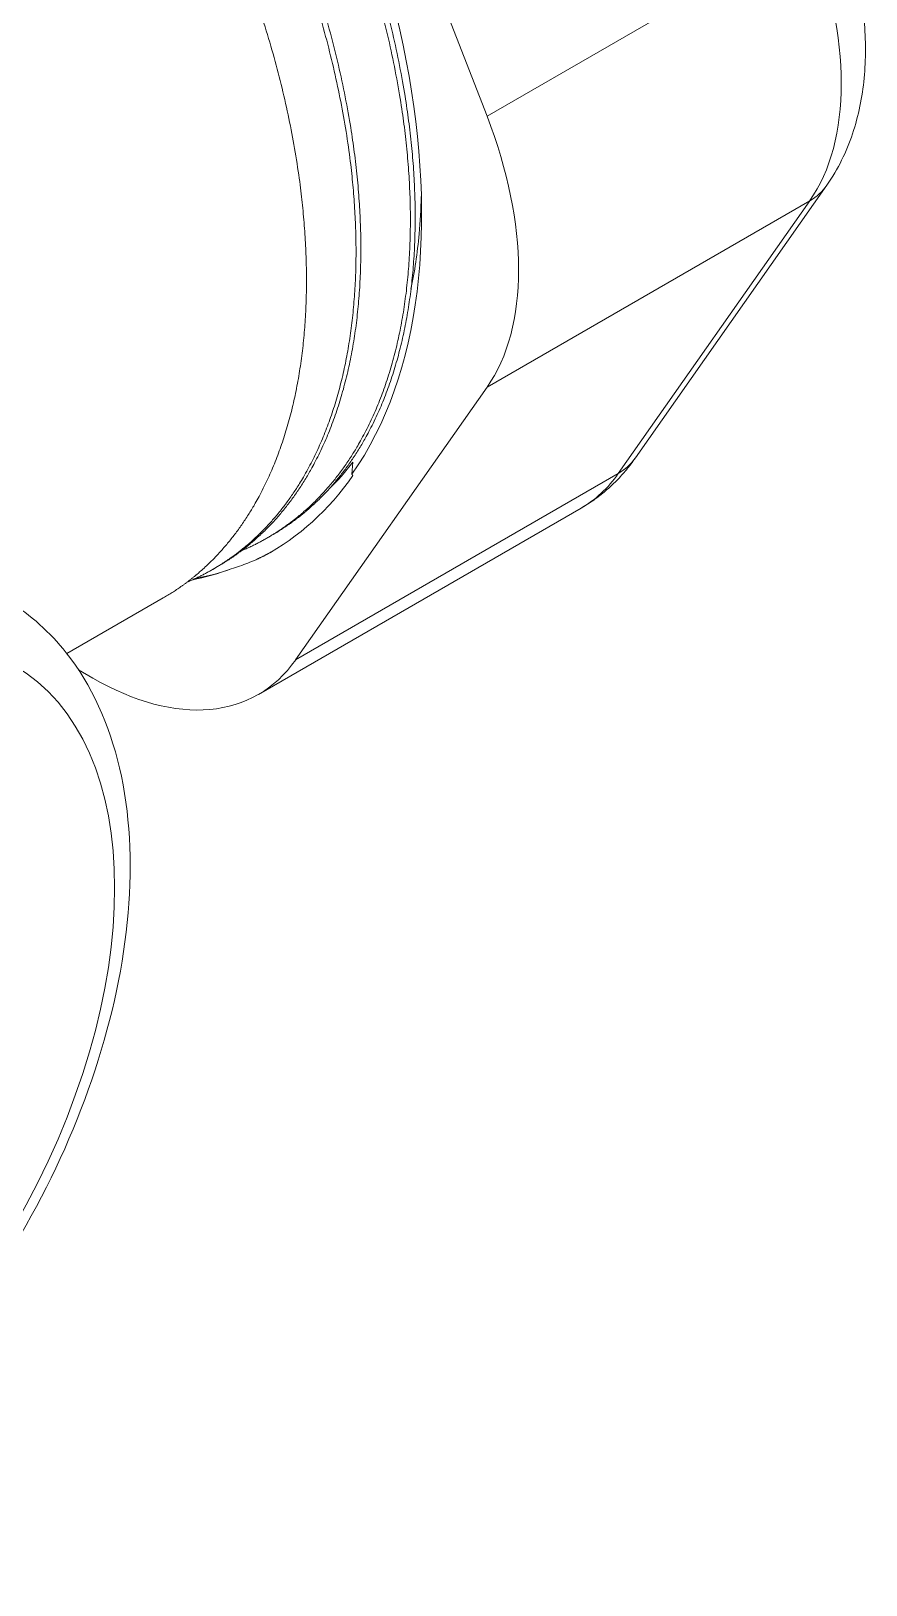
# Model space of a CAD drawing. Header units: millimetres. Extents: x 2.27 to 5, y 4.62 to 5.66.
# Drawn here: x 4.46943 to 4.49361, y 5.50454 to 5.54953 of the extents above; entities that cross this region are included whole.
import ezdxf

# ---------------------------------------------------------------- set-up
doc = ezdxf.new("R2010")
doc.units = ezdxf.units.MM

# ---------------------------------------------------------------- blocks, each defined once
blk = doc.blocks.new('110-32-isometrico')
at = {"linetype": 'Continuous', "lineweight": 5}
for p, q in [((8.608267, 4.187153), (8.61382, 4.17285)), ((8.61382, 4.17285), (8.623166, 4.178245)), ((8.618116, 4.162955), (8.623662, 4.170854)), ((8.623168, 4.170405), (8.613823, 4.16501)), ((8.617622, 4.162506), (8.623168, 4.170405)), ((8.613823, 4.16501), (8.608277, 4.15711)), ((8.609905, 4.162484), (8.609934, 4.162838)), ((8.608277, 4.15711), (8.617622, 4.162506)), ((8.609905, 4.162484), (8.609937, 4.162445)), ((8.607197, 4.156108), (8.616542, 4.161503)), ((8.607452, 4.160639), (8.607591, 4.16072)), ((8.605877, 4.15973), (8.606016, 4.159811)), ((8.601651, 4.15729), (8.604442, 4.158902)), ((8.602399, 4.156582), (8.60199, 4.156818))]:
    blk.add_line(p, q, dxfattribs=at)
for centre, major_axis, ratio, start_param, end_param in [((8.596844, 4.178725), (-0.010662, 0.018468), 0.57735, 3.403764, 6.467278), ((8.617288, 4.177717), (0.0048, -0.008314), 0.57735, 0.262172, 1.309369), ((8.607943, 4.172321), (0.0048, -0.008314), 0.57735, 0.262172, 1.309369), ((8.621698, 4.172233), (0.001964, -0.001379), 0.788596, 5.931858, 6.283185), ((8.616152, 4.164334), (0.001964, -0.001379), 0.788596, 5.931858, 6.283185), ((8.596844, 4.178725), (0.010688, -0.018512), 0.57735, 6.267208, 6.545357), ((8.611742, 4.169817), (0.0048, -0.008314), 0.57735, 0, 0.262172), ((8.596844, 4.178725), (0.010662, -0.018468), 0.57735, 6.090881, 6.185115), ((8.602397, 4.164422), (0.0048, -0.008314), 0.57735, 5.498159, 6.545357)]:
    blk.add_ellipse(centre, major_axis=major_axis, ratio=ratio, start_param=start_param, end_param=end_param, dxfattribs=at)
blk.add_ellipse((8.593082, 4.14476), major_axis=(-0.007037, -0.012189), ratio=0.57735, dxfattribs=at)
for points, weights, knots in [([(8.606708, 4.16027), (8.607957, 4.160797), (8.608924, 4.161787), (8.611676, 4.164607), (8.611598, 4.170124), (8.611519, 4.175641), (8.608609, 4.18173), (8.605699, 4.187819), (8.601039, 4.192138), (8.596379, 4.196456), (8.591718, 4.197337), (8.587764, 4.198084), (8.585004, 4.196045)], [0.977372104312, 0.982245558747, 1, 0.951056516295, 1, 0.951056516295, 1, 0.951056516295, 1, 0.951056516295, 1, 0.958153005857, 0.987864911336], [0.6948178, 0.6948178, 0.6948178, 0.7, 0.7, 0.71428571, 0.71428571, 0.72857143, 0.72857143, 0.74285714, 0.74285714, 0.75714286, 0.75714286, 0.76935723, 0.76935723, 0.76935723]), ([(8.607591, 4.16072), (8.608396, 4.161184), (8.609063, 4.161867), (8.611815, 4.164687), (8.611737, 4.170204), (8.611658, 4.175721), (8.608748, 4.18181), (8.605838, 4.1879), (8.601178, 4.192218), (8.596518, 4.196536), (8.591858, 4.197417), (8.588414, 4.198068), (8.585837, 4.19658)], [0.981570639847, 0.987688340595, 1, 0.951056516295, 1, 0.951056516295, 1, 0.951056516295, 1, 0.951056516295, 1, 0.9633681757, 0.981570639847], [0.55354931, 0.55354931, 0.55354931, 0.55714286, 0.55714286, 0.57142857, 0.57142857, 0.58571429, 0.58571429, 0.6, 0.6, 0.61428571, 0.61428571, 0.62497788, 0.62497788, 0.62497788]), ([(8.606016, 4.159811), (8.606822, 4.160276), (8.607489, 4.160959), (8.610241, 4.163779), (8.610163, 4.169295), (8.610084, 4.174812), (8.607174, 4.180902), (8.604264, 4.186991), (8.599604, 4.191309), (8.594944, 4.195628), (8.590283, 4.196508), (8.58684, 4.197159), (8.584263, 4.195671)], [0.981570639847, 0.987688340595, 1, 0.951056516295, 1, 0.951056516295, 1, 0.951056516295, 1, 0.951056516295, 1, 0.9633681757, 0.981570639847], [0.69640645, 0.69640645, 0.69640645, 0.7, 0.7, 0.71428571, 0.71428571, 0.72857143, 0.72857143, 0.74285714, 0.74285714, 0.75714286, 0.75714286, 0.76783502, 0.76783502, 0.76783502]), ([(8.605134, 4.159361), (8.606383, 4.159888), (8.607349, 4.160878), (8.610102, 4.163698), (8.610023, 4.169215), (8.609945, 4.174732), (8.607035, 4.180821), (8.604124, 4.18691), (8.599464, 4.191229), (8.597446, 4.193099), (8.595325, 4.194365)], [0.977372104312, 0.982245558747, 1, 0.951056516295, 1, 0.951056516295, 1, 0.951056516295, 1, 0.978198224144, 0.975819562235], [0.83767494, 0.83767494, 0.83767494, 0.84285714, 0.84285714, 0.85714286, 0.85714286, 0.87142857, 0.87142857, 0.88571429, 0.88571429, 0.89207783, 0.89207783, 0.89207783]), ([(8.604442, 4.158902), (8.605248, 4.159367), (8.605914, 4.16005), (8.608667, 4.16287), (8.608588, 4.168387), (8.60851, 4.173903), (8.6056, 4.179993), (8.602689, 4.186082), (8.598029, 4.1904), (8.596011, 4.192271), (8.59389, 4.193537)], [0.981570639847, 0.987688340595, 1, 0.951056516295, 1, 0.951056516295, 1, 0.951056516295, 1, 0.97819822633, 0.975819562712], [0.83926359, 0.83926359, 0.83926359, 0.84285714, 0.84285714, 0.85714286, 0.85714286, 0.87142857, 0.87142857, 0.88571429, 0.88571429, 0.89207783, 0.89207783, 0.89207783])]:
    blk.add_rational_spline(points, weights, degree=2, knots=knots, dxfattribs=at)
for points, knots in [([(8.623662, 4.170854), (8.623987, 4.171317), (8.624231, 4.171821), (8.624581, 4.172865), (8.624688, 4.173405), (8.624793, 4.1745), (8.624791, 4.175057), (8.624693, 4.176178), (8.624598, 4.176743), (8.624326, 4.177868), (8.624148, 4.178429), (8.623933, 4.178982)], [4.712389, 4.712389, 4.712389, 4.712389, 4.921828, 4.921828, 5.131268, 5.131268, 5.340708, 5.340708, 5.550147, 5.550147, 5.759587, 5.759587, 5.759587, 5.759587]), ([(8.611916, 4.170528), (8.611907, 4.17016), (8.611885, 4.169798), (8.611802, 4.168887), (8.611723, 4.168352), (8.611617, 4.16784)], [11.1055777, 11.1055777, 11.1055777, 11.1055777, 11.2416094, 11.2416094, 11.4555225, 11.4555225, 11.4555225, 11.4555225]), ([(8.616542, 4.161503), (8.616668, 4.161576), (8.61679, 4.161655), (8.617028, 4.161822), (8.617142, 4.161911), (8.617363, 4.162098), (8.617468, 4.162196), (8.61767, 4.1624), (8.617766, 4.162507), (8.617949, 4.162726), (8.618035, 4.162839), (8.618116, 4.162955)], [4.4502173, 4.4502173, 4.4502173, 4.4502173, 4.5026516, 4.5026516, 4.555086, 4.555086, 4.6075203, 4.6075203, 4.6599546, 4.6599546, 4.712389, 4.712389, 4.712389, 4.712389]), ([(8.606411, 4.159743), (8.606574, 4.159795), (8.606735, 4.159851), (8.607052, 4.159976), (8.607207, 4.160044), (8.60736, 4.160116)], [-0.1739832, -0.1739832, -0.1739832, -0.1739832, -0.0869916, -0.0869916, 0, 0, 0, 0]), ([(8.584365, 4.131771), (8.585221, 4.131313), (8.586184, 4.13106), (8.588266, 4.130959), (8.58939, 4.131145), (8.591749, 4.131952), (8.592986, 4.132621), (8.595391, 4.134368), (8.596557, 4.135457), (8.598685, 4.137919), (8.599648, 4.139292), (8.601288, 4.142187), (8.601965, 4.143709), (8.602971, 4.14677), (8.603299, 4.148308), (8.603552, 4.151268), (8.603477, 4.152689), (8.602881, 4.15524), (8.60237, 4.156382), (8.601161, 4.157908), (8.600603, 4.158413), (8.599972, 4.158804)], [4.095653, 4.095653, 4.095653, 4.095653, 4.36574, 4.36574, 4.661522, 4.661522, 4.991189, 4.991189, 5.327968, 5.327968, 5.662203, 5.662203, 5.99523, 5.99523, 6.329669, 6.329669, 6.666513, 6.666513, 6.993927, 6.993927, 7.200211, 7.200211, 7.200211, 7.200211])]:
    blk.add_open_spline(points, degree=3, knots=knots, dxfattribs=at)
for points in [[(8.609246, 4.162062), (8.60949, 4.162298), (8.60972, 4.162557), (8.609934, 4.162838)], [(8.606411, 4.159743), (8.606075, 4.159627), (8.605728, 4.159534), (8.60537, 4.159466)]]:
    blk.add_open_spline(points, degree=3, dxfattribs=at)
blk.add_rational_spline([(8.6076, 4.160252), (8.607369, 4.160122), (8.607127, 4.16001)], [0.976035459328, 0.975545640136, 0.975528853835], degree=2, dxfattribs=at)

msp = doc.modelspace()

# ---------------------------------------------------------------- block references
msp.add_blockref('110-32-isometrico', (-4.131183, 1.374215))

doc.saveas('drawing.dxf')
